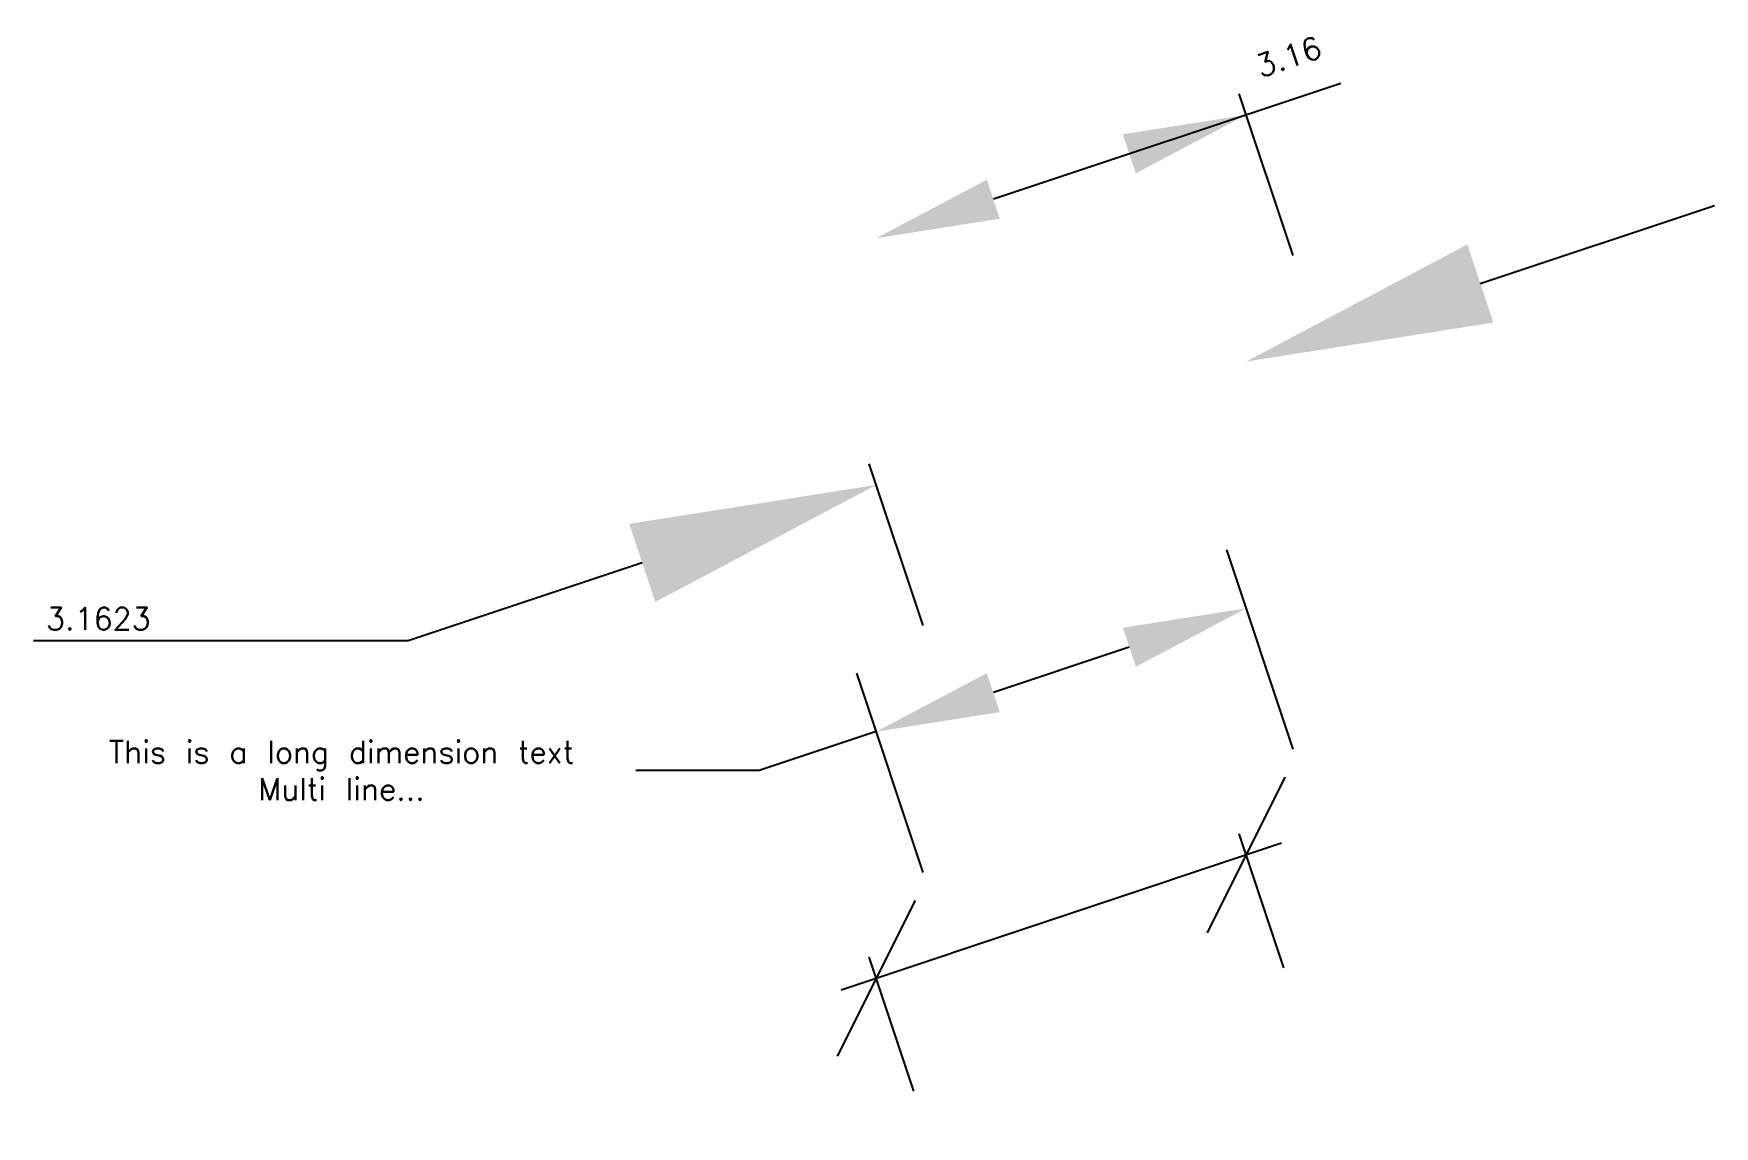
# Model space of a CAD drawing. Header units: inches. Extents: x -7.2 to 6.4, y 0 to 8.9.
import ezdxf

# ---------------------------------------------------------------- set-up
doc = ezdxf.new("R2010")
doc.units = ezdxf.units.IN
doc.header["$MEASUREMENT"] = 0
for name, color, linetype in [('DIMENSIONS_WITH_BIG_ARROWS', 7, 'Continuous'), ('DIMENSIONS_WITH_NO_TEXT', 7, 'Continuous'), ('DIMENSIONS_WITH_TEXT', 7, 'Continuous'), ('DIMENSIONS_WITH_TEXT_ALIGNED_WITH_DIM_LINE', 7, 'Continuous')]:
    doc.layers.add(name, color=color, linetype=linetype)
doc.styles.get("Standard").update_dxf_attribs({"font": 'txt.shx'})
doc.dimstyles.get("Standard").update_dxf_attribs({"dimtxt": 0.18, "dimasz": 0.18, "dimexe": 0.18, "dimexo": 0.0625, "dimgap": 0.09, "dimtad": 0, "dimtih": 1, "dimtoh": 1, "dimdec": 4, "dimzin": 0, "dimdsep": 46, "dimtxsty": 'Standard', "dimcen": 0.09, "dimadec": 0, "dimazin": 0, "dimtfac": 1, "dimtdec": 4, "dimtofl": 0, "dimtmove": 0, "dimatfit": 3, "dimfxl": 1, "dimtolj": 1, "dimtzin": 0, "dimarcsym": 0})

# ---------------------------------------------------------------- blocks, each defined once
blk = doc.blocks.new('*D0')
at = {"color": 1, "linetype": 'ByBlock', "lineweight": -2}
for p, q in [((2.284, 1.568), (2.916, 2.832)), ((2.885, 2.295), (-0.685, 1.105)), ((-0.084, 1.832), (-0.716, 0.568))]:
    blk.add_line(p, q, dxfattribs=at)
at = {"color": 3, "linetype": 'ByBlock', "lineweight": -2}
for p, q in [((2.905, 1.285), (2.543, 2.371)), ((-0.095, 0.285), (-0.457, 1.371))]:
    blk.add_line(p, q, dxfattribs=at)
at = {"layer": 'DEFPOINTS', "color": 7}
for p in [(2.6, 2.2), (3, 1), (0, 0)]:
    blk.add_point(p, dxfattribs=at)
blk = doc.blocks.new('*D1')
at = {"color": 0, "linetype": 'ByBlock', "lineweight": -2}
for p, q in [((2.98, 3.059), (2.442, 4.674)), ((1.651, 3.884), (0.549, 3.516)), ((-0.02, 2.059), (-0.558, 3.674)), ((-0.4, 3.2), (-1.349, 2.884)), ((-1.349, 2.884), (-2.349, 2.884))]:
    blk.add_line(p, q, dxfattribs=at)
at = {"color": 0}
for points in [[(2.6, 4.2), (1.704, 3.726), (1.599, 4.042)], [(-0.4, 3.2), (0.496, 3.674), (0.601, 3.358)]]:
    blk.add_solid(points, dxfattribs=at)
at = {"layer": 'DEFPOINTS', "color": 7}
for p in [(2.6, 4.2), (3, 3), (0, 2)]:
    blk.add_point(p, dxfattribs=at)
at = {"color": 0, "insert": (-4.735, 2.884), "char_height": 0.18, "attachment_point": 5}
blk.add_mtext('\\A1;This is a long dimension text\\PMulti line...', dxfattribs=at)
blk = doc.blocks.new('*D2')
at = {"color": 0, "linetype": 'ByBlock', "lineweight": -2}
for p, q in [((4.497, 6.832), (6.395, 7.465)), ((-0.02, 4.059), (-0.457, 5.371)), ((-2.297, 4.568), (-4.195, 3.935)), ((-4.195, 3.935), (-7.232, 3.935))]:
    blk.add_line(p, q, dxfattribs=at)
at = {"color": 0}
for points in [[(2.6, 6.2), (4.603, 6.516), (4.392, 7.149)], [(-0.4, 5.2), (-2.403, 4.884), (-2.192, 4.251)]]:
    blk.add_solid(points, dxfattribs=at)
at = {"layer": 'DEFPOINTS', "color": 7}
for p in [(2.6, 6.2), (3, 5), (0, 4)]:
    blk.add_point(p, dxfattribs=at)
at = {"color": 0, "insert": (-6.707, 4.115), "char_height": 0.18, "attachment_point": 5}
blk.add_mtext('\\A1;3.1623', dxfattribs=at)
blk = doc.blocks.new('*D3')
at = {"color": 0, "linetype": 'ByBlock', "lineweight": -2}
for p, q in [((3.365, 8.455), (0.549, 7.516)), ((2.98, 7.059), (2.543, 8.371))]:
    blk.add_line(p, q, dxfattribs=at)
at = {"color": 0}
for points in [[(2.6, 8.2), (1.704, 7.726), (1.599, 8.042)], [(-0.4, 7.2), (0.496, 7.674), (0.601, 7.358)]]:
    blk.add_solid(points, dxfattribs=at)
at = {"layer": 'DEFPOINTS', "color": 7}
for p in [(2.6, 8.2), (3, 7), (0, 6)]:
    blk.add_point(p, dxfattribs=at)
at = {"color": 0, "insert": (2.943, 8.671), "char_height": 0.18, "attachment_point": 5, "rotation": 18.4349}
blk.add_mtext('\\A1;3.16', dxfattribs=at)

msp = doc.modelspace()

# ---------------------------------------------------------------- dimensions: what is measured, and where the dimension line sits
at = {"layer": 'DIMENSIONS_WITH_BIG_ARROWS'}
dim = msp.add_aligned_dim(p1=(3, 5), p2=(0, 4), distance=-1.26491, dimstyle='Standard', override={"dimasz": 2, "dimtad": 1, "dimse1": 1}, dxfattribs=at)
dim.commit()
dim.dimension.update_dxf_attribs({"geometry": '*D2', "text_midpoint": (-6.70654, 4.11509)})
at = {"layer": 'DIMENSIONS_WITH_NO_TEXT'}
dim = msp.add_aligned_dim(p1=(3, 1), p2=(0, 0), distance=-1.26491, text=' ', dimstyle='Standard', override={"dimexo": 0.3, "dimtsz": 0.5, "dimdle": 0.3, "dimclrd": 1, "dimclre": 3}, dxfattribs=at)
dim.commit()
dim.dimension.update_dxf_attribs({"geometry": '*D0', "text_midpoint": (1.1, 1.7)})
at = {"layer": 'DIMENSIONS_WITH_TEXT'}
dim = msp.add_aligned_dim(p1=(3, 3), p2=(0, 2), distance=-1.26491, text='This is a long dimension text\\PMulti line...', dimstyle='Standard', override={"dimasz": 1, "dimexe": 0.5}, dxfattribs=at)
dim.commit()
dim.dimension.update_dxf_attribs({"geometry": '*D1', "text_midpoint": (-4.73451, 2.88377)})
at = {"layer": 'DIMENSIONS_WITH_TEXT_ALIGNED_WITH_DIM_LINE'}
dim = msp.add_linear_dim(base=(-0.4, 7.2), p1=(3, 7), p2=(0, 6), angle=198.434949, dimstyle='Standard', override={"dimasz": 1, "dimtad": 1, "dimjust": 0, "dimtih": 0, "dimdec": 2, "dimse2": 1}, dxfattribs=at)
dim.commit()
dim.dimension.update_dxf_attribs({"geometry": '*D3', "text_midpoint": (3, 8.5), "dimtype": 129})

doc.saveas('drawing.dxf')
